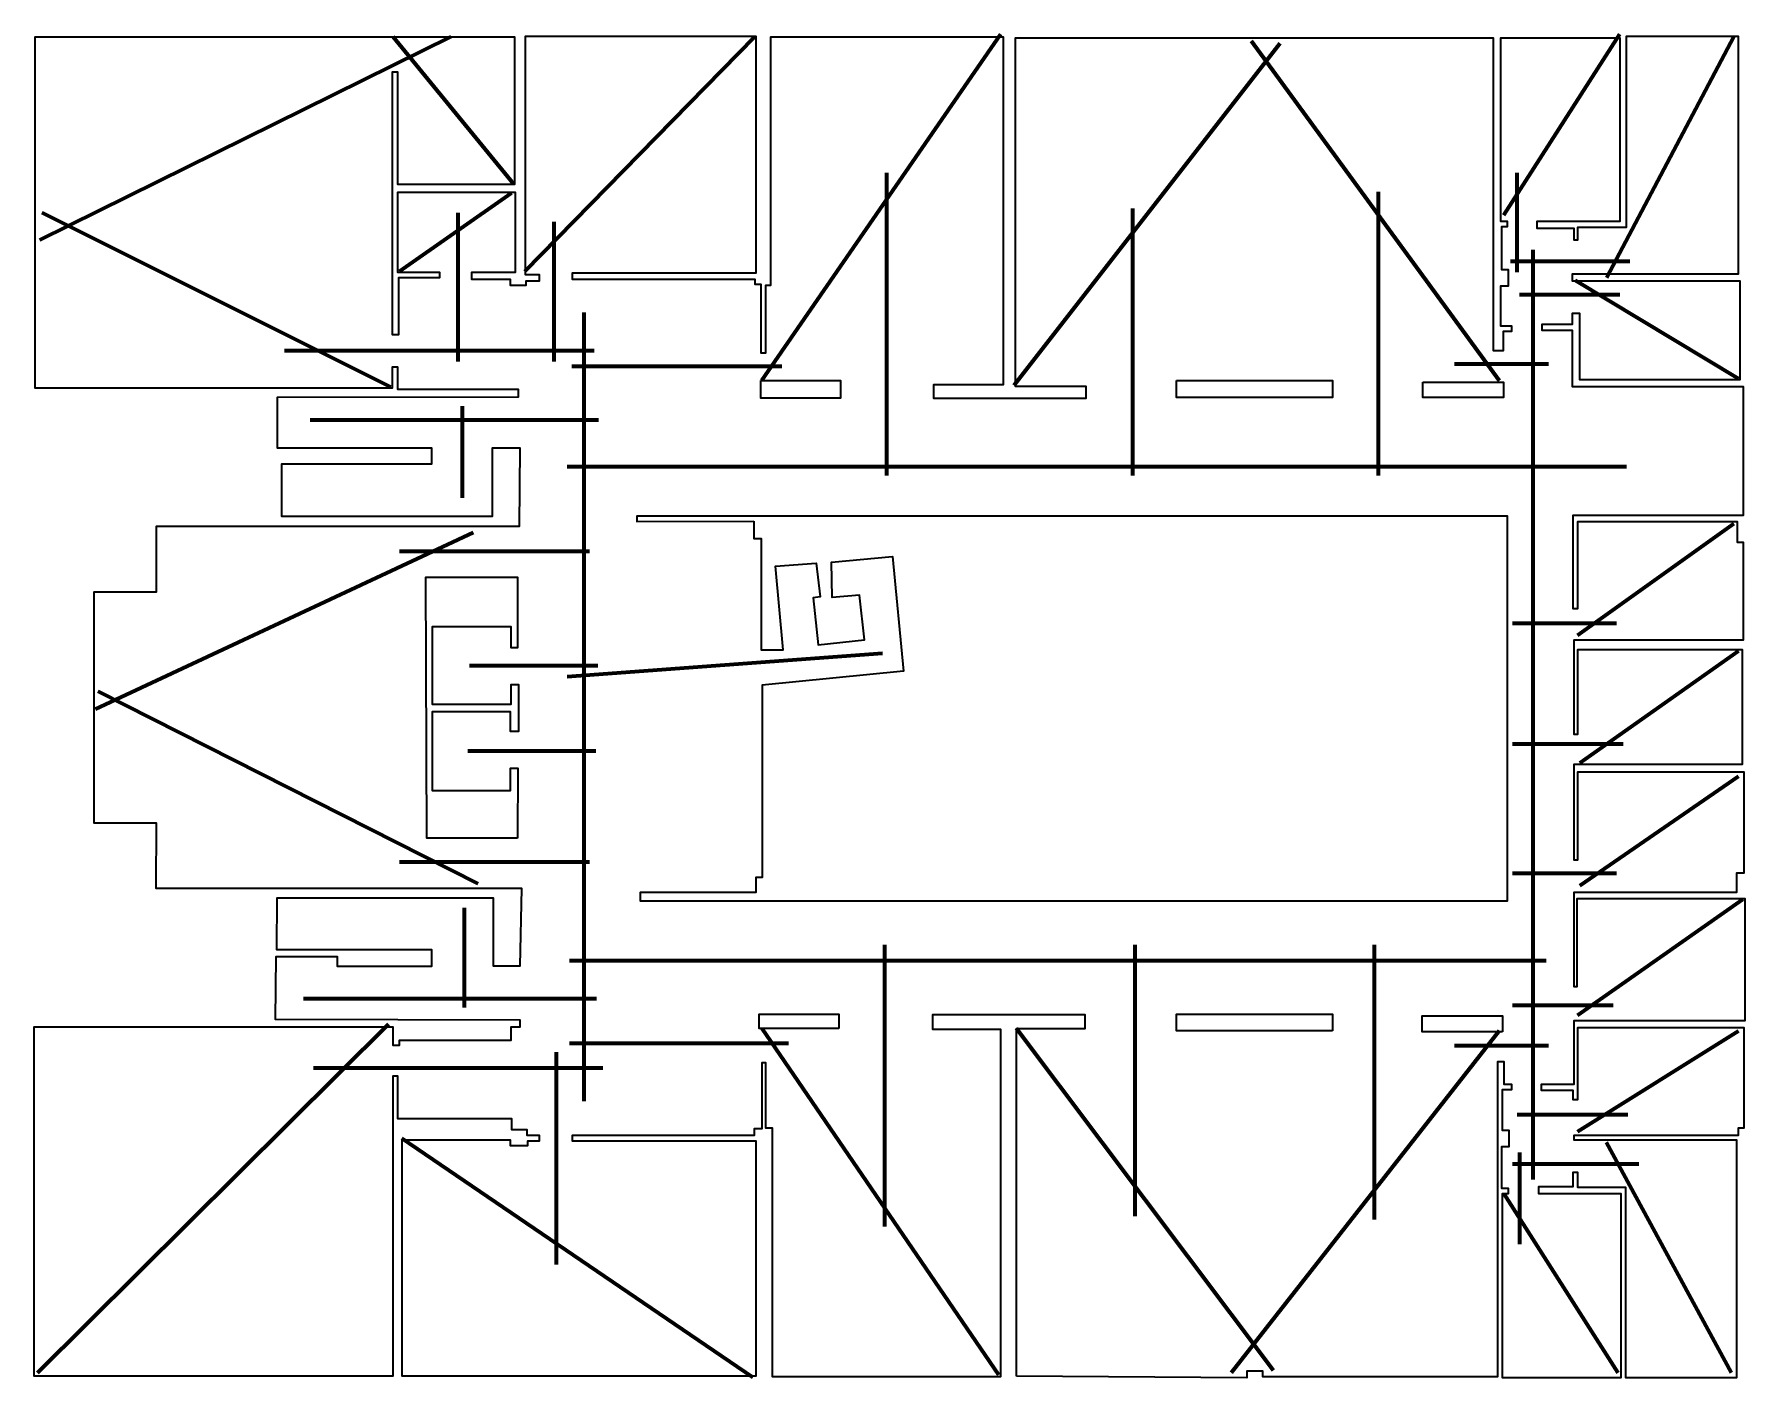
# Model space of a CAD drawing. Header units: inches. Extents: x 6 to 186, y 72 to 214.
import ezdxf

# ---------------------------------------------------------------- set-up
doc = ezdxf.new("R2010")
doc.units = ezdxf.units.IN
doc.header["$MEASUREMENT"] = 0
doc.layers.add('Layer 2', color=7, linetype='Continuous')
doc.layers.add('Layer 3', color=7, linetype='Continuous')

msp = doc.modelspace()

# ---------------------------------------------------------------- linework, layer by layer
at = {"layer": 'Layer 2', "color": 1, "lineweight": 35}
for points in [[(109.36, 72.67), (109.36, 109.27), (116.59, 109.27), (116.59, 110.68), (100.54, 110.68), (100.54, 109.18), (107.69, 109.18), (107.69, 72.58), (83.7, 72.58), (83.7, 98.78), (82.99, 98.78), (82.99, 105.66), (82.55, 105.66), (82.55, 98.69), (81.76, 98.69), (81.76, 97.98), (62.62, 97.98), (62.62, 97.45), (81.93, 97.45), (81.93, 72.67), (44.71, 72.67), (44.71, 97.54), (56.09, 97.54), (56.09, 96.93), (57.94, 96.93), (57.94, 97.45), (59.18, 97.45), (59.18, 97.98), (57.86, 97.98), (57.86, 98.6), (56.27, 98.6), (56.27, 99.75), (44.27, 99.75), (44.27, 104.25), (43.74, 104.25), (43.74, 72.67), (6, 72.67), (6, 109.45), (43.74, 109.45), (43.74, 107.51), (44.45, 107.51), (44.45, 108.04), (56.18, 108.04), (56.18, 109.44), (57.12, 109.44), (57.12, 110.12), (31.39, 110.21), (31.47, 116.82), (37.87, 116.82), (37.87, 115.82), (47.83, 115.82), (47.83, 117.55), (31.52, 117.55), (31.56, 123.01), (54.31, 123.01), (54.31, 115.85), (57.12, 115.86), (57.3, 123.98), (18.82, 123.98), (18.86, 130.86), (12.29, 130.86), (12.29, 155.2), (18.86, 155.2), (18.86, 162.12), (57.05, 162.12), (57.12, 170.33), (54.18, 170.33), (54.18, 163.14), (32.07, 163.14), (32.07, 168.69), (47.83, 168.69), (47.84, 170.32), (31.61, 170.32), (31.61, 175.7), (56.95, 175.72), (56.95, 176.51), (44.27, 176.51), (44.27, 178.86), (43.66, 178.86), (43.66, 176.65), (6.09, 176.65), (6.09, 213.61), (56.53, 213.61), (56.53, 198.08), (44.27, 198.08), (44.27, 209.9), (43.66, 209.9), (43.66, 182.3), (44.36, 182.3), (44.36, 188.3), (48.68, 188.3), (48.68, 188.82), (44.27, 188.82), (44.27, 197.29), (56.62, 197.29), (56.62, 188.82), (52.03, 188.82), (52.03, 188.12), (56.09, 188.12), (56.09, 187.5), (57.77, 187.5), (57.77, 187.94), (59.18, 187.94), (59.18, 188.56), (57.68, 188.56), (57.68, 213.7), (81.93, 213.7), (81.93, 188.74), (62.62, 188.74), (62.62, 188.12), (81.84, 188.12), (81.84, 187.59), (82.46, 187.59), (82.46, 180.36), (82.99, 180.36), (82.99, 187.5), (83.52, 187.5), (83.52, 213.61), (107.95, 213.61), (107.95, 177.01), (100.63, 177.01), (100.63, 175.6), (116.68, 175.6), (116.68, 176.83), (109.27, 176.83), (109.27, 213.52), (159.54, 213.52), (159.54, 180.62), (160.6, 180.62), (160.6, 182.65), (161.48, 182.65), (161.48, 183.18), (160.34, 183.18), (160.34, 187.41), (161.13, 187.41), (161.13, 189.09), (160.43, 189.09), (160.43, 193.68), (161.04, 193.68), (161.04, 194.2), (160.34, 194.2), (160.34, 213.52), (172.86, 213.52), (172.86, 194.2), (164.13, 194.2), (164.13, 193.5), (168.01, 193.5), (168.01, 192.26), (168.45, 192.26), (168.45, 193.59), (173.57, 193.59), (173.57, 213.7), (185.3, 213.7), (185.3, 188.65), (167.83, 188.65), (167.83, 187.94), (185.47, 187.94), (185.47, 177.54), (168.63, 177.54), (168.63, 184.5), (167.83, 184.5), (167.83, 183.36), (164.66, 183.36), (164.66, 182.74), (167.83, 182.74), (167.83, 176.83), (185.83, 176.83), (185.83, 163.25), (167.92, 163.25), (167.92, 153.46), (168.45, 153.46), (168.45, 162.63), (185.21, 162.63), (185.21, 160.43), (185.83, 160.43), (185.83, 150.11), (168.01, 150.11), (168.01, 140.23), (168.45, 140.23), (168.45, 149.14), (185.74, 149.14), (185.74, 137.05), (168.01, 137.05), (168.01, 127), (168.45, 127), (168.45, 136.26), (185.91, 136.26), (185.91, 125.59), (185.12, 125.59), (185.12, 123.56), (168.01, 123.56), (168.01, 113.68), (168.36, 113.68), (168.36, 122.94), (186, 122.94), (186, 110.07), (168.01, 110.07), (168.01, 103.36), (164.57, 103.36), (164.57, 102.75), (167.92, 102.75), (167.92, 101.78), (168.45, 101.78), (168.45, 109.36), (185.91, 109.36), (185.91, 98.78), (185.3, 98.78), (185.3, 97.98), (168.01, 97.98), (168.01, 97.54), (185.12, 97.54), (185.12, 72.5), (173.48, 72.5), (173.48, 92.52), (168.45, 92.52), (168.45, 94.1), (167.92, 94.1), (167.92, 92.6), (164.31, 92.6), (164.31, 91.9), (172.95, 91.9), (172.95, 72.5), (160.51, 72.5), (160.51, 91.9), (161.13, 91.9), (161.13, 92.43), (160.43, 92.43), (160.43, 96.84), (161.22, 96.84), (161.22, 98.51), (160.51, 98.51), (160.51, 102.83), (161.48, 102.83), (161.48, 103.36), (160.69, 103.36), (160.69, 105.75), (159.98, 105.75), (159.98, 72.58), (135.29, 72.58), (135.29, 73.2), (133.61, 73.2), (133.61, 72.5), (109.36, 72.67)], [(82.46, 177.45), (90.84, 177.45), (90.84, 175.6), (82.46, 175.6), (82.46, 177.45)], [(126.21, 177.45), (142.61, 177.45), (142.61, 175.68), (126.21, 175.68), (126.21, 177.45)], [(152.14, 177.27), (160.6, 177.27), (160.6, 175.68), (152.14, 175.68), (152.14, 177.27)], [(81.72, 162.64), (81.72, 160.81), (82.48, 160.81), (82.48, 149.11), (84.82, 149.11), (84.01, 157.93), (88.3, 158.23), (88.71, 154.7), (87.95, 154.58), (88.49, 149.64), (93.37, 150.17), (92.84, 154.87), (89.96, 154.63), (89.9, 158.34), (96.31, 158.93), (97.48, 146.87), (82.61, 145.4), (82.61, 125.15), (81.93, 125.15), (81.93, 123.56), (69.76, 123.56), (69.76, 122.68), (161.04, 122.68), (161.04, 163.16), (69.41, 163.16), (69.41, 162.63), (81.72, 162.64)], [(56.86, 129.28), (47.32, 129.28), (47.2, 156.74), (56.86, 156.74), (56.86, 149.33), (56.17, 149.33), (56.17, 151.52), (47.88, 151.52), (47.88, 143.4), (56.17, 143.4), (56.17, 145.45), (56.95, 145.45), (56.95, 140.51), (56.1, 140.51), (56.1, 142.59), (47.88, 142.59), (47.88, 134.3), (56.13, 134.3), (56.13, 136.67), (56.88, 136.67), (56.86, 129.28)], [(90.66, 109.27), (82.29, 109.27), (82.29, 110.77), (90.66, 110.77), (90.66, 109.27)], [(142.61, 109.01), (126.21, 109.01), (126.21, 110.77), (142.61, 110.77), (142.61, 109.01)], [(160.51, 108.92), (152.05, 108.92), (152.05, 110.6), (160.51, 110.6), (160.51, 108.92)]]:
    msp.add_lwpolyline(points, dxfattribs=at)
at = {"layer": 'Layer 3', "color": 4, "lineweight": 106}
for points in [[(6.59, 192.26), (49.86, 213.67)], [(43.74, 213.67), (56.44, 198.14)], [(57.62, 188.97), (81.84, 213.67)], [(82.55, 177.45), (107.71, 213.9)], [(109.13, 176.98), (137.11, 212.96)], [(134.06, 213.2), (160.16, 177.45)], [(160.63, 194.85), (172.86, 213.9)], [(184.86, 213.67), (171.45, 188.27)], [(95.72, 167.45), (95.72, 199.32)], [(162.04, 188.85), (162.04, 199.32)], [(44.45, 188.97), (56.21, 197.2)], [(147.46, 167.45), (147.46, 197.32)], [(43.51, 176.74), (6.82, 195.09)], [(50.56, 195.09), (50.56, 179.45)], [(121.59, 167.45), (121.59, 195.56)], [(60.68, 194.15), (60.68, 179.45)], [(163.69, 191.21), (163.69, 93.37)], [(161.34, 190.03), (173.92, 190.03)], [(168.16, 188.03), (185.33, 177.68)], [(162.28, 186.5), (172.86, 186.5)], [(63.85, 184.62), (63.85, 101.6)], [(32.34, 180.62), (64.91, 180.62)], [(62.56, 178.98), (84.67, 178.98)], [(155.46, 179.21), (165.34, 179.21)], [(51.04, 174.74), (51.04, 165.1)], [(35.04, 173.33), (65.38, 173.33)], [(62.09, 168.39), (173.57, 168.39)], [(168.39, 150.64), (184.86, 162.4)], [(12.46, 142.88), (52.21, 161.45)], [(64.44, 159.46), (44.45, 159.46)], [(161.57, 151.93), (172.51, 151.93)], [(62.09, 146.29), (95.25, 148.75)], [(168.63, 137.23), (185.33, 148.99)], [(51.81, 147.45), (65.3, 147.45)], [(12.7, 144.76), (52.68, 124.53)], [(161.57, 139.23), (173.21, 139.23)], [(51.61, 138.49), (65.1, 138.49)], [(168.63, 124.3), (185.33, 135.82)], [(64.44, 126.76), (44.45, 126.76)], [(161.57, 125.59), (172.51, 125.59)], [(168.39, 110.65), (185.8, 122.88)], [(51.27, 111.48), (51.27, 121.94)], [(95.49, 118.06), (95.49, 88.43)], [(121.83, 118.06), (121.83, 89.49)], [(146.99, 118.06), (146.99, 89.14)], [(62.32, 116.42), (165.1, 116.42)], [(34.34, 112.42), (65.15, 112.42)], [(161.57, 111.71), (172.16, 111.71)], [(43.27, 109.71), (6.35, 73.03)], [(82.55, 109.24), (107.48, 72.79)], [(136.41, 73.26), (109.36, 109.24)], [(160.16, 109.01), (131.94, 73.03)], [(168.39, 98.43), (185.33, 109.01)], [(60.91, 106.77), (60.91, 84.43)], [(62.32, 107.71), (85.37, 107.71)], [(155.46, 107.48), (165.34, 107.48)], [(35.4, 105.13), (65.85, 105.13)], [(162.04, 100.19), (173.68, 100.19)], [(44.69, 97.72), (81.61, 72.55)], [(184.62, 73.03), (171.45, 97.25)], [(162.28, 96.19), (162.28, 86.55)], [(161.57, 95.01), (174.86, 95.01)], [(160.63, 91.84), (172.63, 73.03)]]:
    msp.add_lwpolyline(points, dxfattribs=at)

doc.saveas('drawing.dxf')
